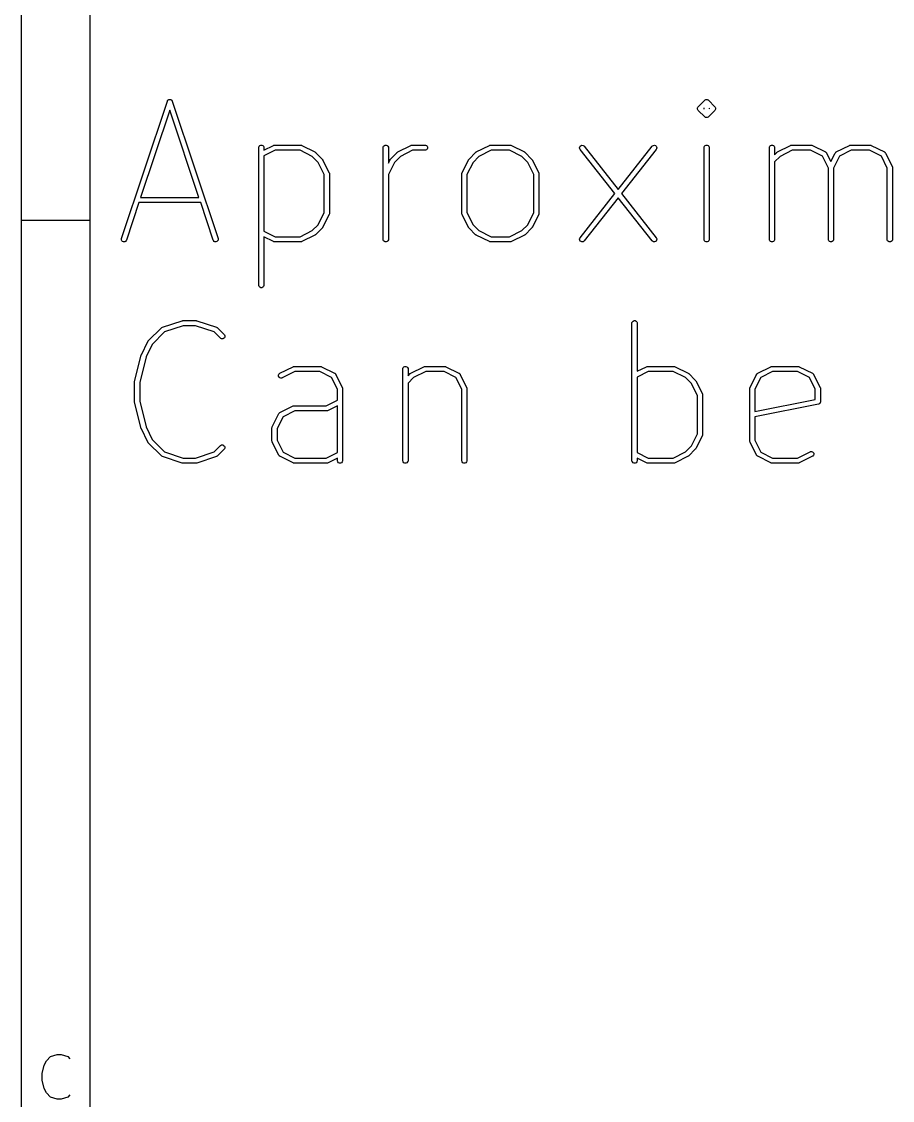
# Model space of a CAD drawing. Header units: inches. Extents: x 0.4 to 11.3, y -7.9 to -0.4.
# Drawn here: x 0.394 to 1.391, y -5.34 to -4.103 of the extents above; entities that cross this region are included whole.
import ezdxf

# ---------------------------------------------------------------- set-up
doc = ezdxf.new("R2010")
doc.units = ezdxf.units.IN
doc.header["$MEASUREMENT"] = 0
doc.layers.add('User.Drawings', color=9, linetype='CONTINUOUS', true_color=0xc2c2c2)

msp = doc.modelspace()

# ---------------------------------------------------------------- linework, layer by layer
at = {"layer": 'BLACK', "linetype": 'CONTINUOUS'}
for p, q in [((0.3937, -7.8743), (0.3937, -0.3937)), ((0.4724, -7.7956), (0.4724, -0.4724)), ((0.3937, -4.3307), (0.4724, -4.3307)), ((0.4221, -5.2945), (0.427, -5.2896)), ((0.427, -5.2896), (0.4343, -5.2871)), ((0.4343, -5.2871), (0.4392, -5.2871)), ((0.4392, -5.2871), (0.4465, -5.2896)), ((0.4465, -5.2896), (0.4489, -5.292)), ((0.4172, -5.3091), (0.4197, -5.2993)), ((0.4197, -5.2993), (0.4221, -5.2945)), ((0.4172, -5.3164), (0.4172, -5.3091)), ((0.4197, -5.3261), (0.4172, -5.3164)), ((0.4221, -5.331), (0.4197, -5.3261)), ((0.427, -5.3359), (0.4221, -5.331)), ((0.4343, -5.3383), (0.427, -5.3359)), ((0.4392, -5.3383), (0.4343, -5.3383)), ((0.4465, -5.3359), (0.4392, -5.3383)), ((0.4489, -5.3335), (0.4465, -5.3359))]:
    msp.add_line(p, q, dxfattribs=at)
at = {"layer": 'User.Drawings', "linetype": 'CONTINUOUS'}
for p, q in [((0.5082, -4.3519), (0.5607, -4.1945)), ((0.5607, -4.1945), (0.5609, -4.1939)), ((0.5609, -4.1939), (0.5611, -4.1938)), ((0.5611, -4.1938), (0.5612, -4.1936)), ((0.5612, -4.1936), (0.5614, -4.1933)), ((0.5614, -4.1933), (0.5617, -4.1931)), ((0.5617, -4.1931), (0.5619, -4.193)), ((0.5619, -4.193), (0.562, -4.1928)), ((0.562, -4.1928), (0.5624, -4.1927)), ((0.5624, -4.1927), (0.5627, -4.1925)), ((0.5627, -4.1925), (0.5629, -4.1925)), ((0.5629, -4.1925), (0.5631, -4.1925)), ((0.5631, -4.1925), (0.5635, -4.1925)), ((0.5635, -4.1925), (0.5639, -4.1925)), ((0.5639, -4.1925), (0.5641, -4.1925)), ((0.5641, -4.1925), (0.5643, -4.1925)), ((0.5643, -4.1925), (0.5646, -4.1927)), ((0.5646, -4.1927), (0.565, -4.1928)), ((0.565, -4.1928), (0.5651, -4.193)), ((0.5651, -4.193), (0.5653, -4.1931)), ((0.5653, -4.1931), (0.5656, -4.1933)), ((0.5656, -4.1933), (0.5658, -4.1936)), ((0.5658, -4.1936), (0.5659, -4.1938)), ((0.5659, -4.1938), (0.5661, -4.1939)), ((0.5661, -4.1939), (0.5663, -4.1945)), ((0.5663, -4.1945), (0.6188, -4.3519)), ((1.168, -4.2023), (1.1685, -4.2012)), ((1.168, -4.2035), (1.168, -4.2023)), ((1.1685, -4.2045), (1.168, -4.2035)), ((1.1685, -4.2012), (1.1688, -4.2008)), ((1.1688, -4.2008), (1.1763, -4.1933)), ((1.1755, -4.2025), (1.1751, -4.2029)), ((1.1751, -4.2029), (1.1755, -4.2033)), ((1.1755, -4.2033), (1.1755, -4.2025)), ((1.1763, -4.1933), (1.1768, -4.1929)), ((1.1768, -4.1929), (1.1777, -4.1925)), ((1.1777, -4.1925), (1.1778, -4.1925)), ((1.1778, -4.1925), (1.179, -4.1925)), ((1.179, -4.1925), (1.179, -4.1925)), ((1.179, -4.1925), (1.1798, -4.1928)), ((1.1798, -4.1928), (1.1801, -4.1929)), ((1.1801, -4.1929), (1.1805, -4.1933)), ((1.1805, -4.1933), (1.188, -4.2008)), ((1.1817, -4.2029), (1.1814, -4.2025)), ((1.1814, -4.2025), (1.1814, -4.2033)), ((1.1814, -4.2033), (1.1817, -4.2029)), ((1.188, -4.2008), (1.1884, -4.2012)), ((1.1884, -4.2012), (1.1884, -4.2012)), ((1.1884, -4.2012), (1.1888, -4.2023)), ((1.1888, -4.2035), (1.1884, -4.2045)), ((1.1888, -4.2023), (1.1888, -4.2035)), ((0.5635, -4.2047), (0.5301, -4.3049)), ((0.5969, -4.3049), (0.5635, -4.2047)), ((1.1688, -4.205), (1.1685, -4.2045)), ((1.1763, -4.2125), (1.1688, -4.205)), ((1.1768, -4.2128), (1.1763, -4.2125)), ((1.1774, -4.2131), (1.1768, -4.2128)), ((1.1778, -4.2133), (1.1774, -4.2131)), ((1.179, -4.2133), (1.1778, -4.2133)), ((1.1778, -4.2133), (1.1778, -4.2133)), ((1.1801, -4.2128), (1.179, -4.2133)), ((1.1805, -4.2125), (1.1801, -4.2128)), ((1.1801, -4.2128), (1.1801, -4.2128)), ((1.188, -4.205), (1.1805, -4.2125)), ((1.1884, -4.2045), (1.188, -4.205)), ((0.6655, -4.2479), (0.6656, -4.2473)), ((0.6655, -4.4054), (0.6655, -4.2479)), ((0.6656, -4.2473), (0.666, -4.2462)), ((0.666, -4.2462), (0.6668, -4.2454)), ((0.6668, -4.2454), (0.6679, -4.245)), ((0.6679, -4.245), (0.6691, -4.245)), ((0.6691, -4.245), (0.6701, -4.2454)), ((0.6701, -4.2454), (0.6709, -4.2462)), ((0.6709, -4.2462), (0.6714, -4.2473)), ((0.6714, -4.2506), (0.6822, -4.2452)), ((0.6714, -4.2473), (0.6714, -4.2479)), ((0.6714, -4.2479), (0.6714, -4.2506)), ((0.6842, -4.2508), (0.6714, -4.2572)), ((0.6822, -4.2452), (0.6827, -4.245)), ((0.6827, -4.245), (0.6828, -4.245)), ((0.6828, -4.245), (0.6829, -4.245)), ((0.6829, -4.245), (0.6835, -4.2449)), ((0.6835, -4.2449), (0.7135, -4.2449)), ((0.7128, -4.2508), (0.6842, -4.2508)), ((0.7267, -4.2578), (0.7128, -4.2508)), ((0.7135, -4.2449), (0.7141, -4.245)), ((0.7141, -4.245), (0.7142, -4.245)), ((0.7142, -4.245), (0.7143, -4.245)), ((0.7143, -4.245), (0.7148, -4.2452)), ((0.7148, -4.2452), (0.7298, -4.2527)), ((0.7298, -4.2527), (0.7301, -4.2529)), ((0.7301, -4.2529), (0.7301, -4.2529)), ((0.7301, -4.2529), (0.7302, -4.253)), ((0.7302, -4.253), (0.7303, -4.253)), ((0.7303, -4.253), (0.7303, -4.2531)), ((0.7303, -4.2531), (0.7306, -4.2533)), ((0.7306, -4.2533), (0.7381, -4.2608)), ((0.808, -4.2479), (0.8081, -4.2473)), ((0.808, -4.3529), (0.808, -4.2479)), ((0.8081, -4.2473), (0.8085, -4.2462)), ((0.8085, -4.2462), (0.8093, -4.2454)), ((0.8093, -4.2454), (0.8104, -4.245)), ((0.8104, -4.245), (0.8115, -4.245)), ((0.8115, -4.245), (0.8126, -4.2454)), ((0.8126, -4.2454), (0.8134, -4.2462)), ((0.8134, -4.2462), (0.8139, -4.2473)), ((0.8139, -4.2473), (0.8139, -4.2479)), ((0.8139, -4.2479), (0.8139, -4.2654)), ((0.8164, -4.2608), (0.8239, -4.2533)), ((0.8239, -4.2533), (0.8241, -4.2531)), ((0.8241, -4.2531), (0.8242, -4.253)), ((0.8242, -4.253), (0.8243, -4.2529)), ((0.8242, -4.253), (0.8242, -4.253)), ((0.8243, -4.2529), (0.8244, -4.2529)), ((0.8244, -4.2529), (0.8246, -4.2527)), ((0.8246, -4.2527), (0.8396, -4.2452)), ((0.8417, -4.2508), (0.8277, -4.2578)), ((0.8396, -4.2452), (0.8402, -4.245)), ((0.8402, -4.245), (0.8403, -4.245)), ((0.8403, -4.245), (0.8404, -4.245)), ((0.8404, -4.245), (0.841, -4.2449)), ((0.841, -4.2449), (0.856, -4.2449)), ((0.856, -4.2508), (0.8417, -4.2508)), ((0.856, -4.2449), (0.8565, -4.245)), ((0.8565, -4.2508), (0.856, -4.2508)), ((0.8565, -4.245), (0.8576, -4.2454)), ((0.8576, -4.2503), (0.8565, -4.2508)), ((0.8576, -4.2454), (0.8584, -4.2462)), ((0.8584, -4.2495), (0.8576, -4.2503)), ((0.8584, -4.2462), (0.8589, -4.2473)), ((0.8589, -4.2485), (0.8584, -4.2495)), ((0.8589, -4.2473), (0.8589, -4.2485)), ((0.9064, -4.2608), (0.9139, -4.2533)), ((0.9139, -4.2533), (0.9141, -4.2531)), ((0.9141, -4.2531), (0.9141, -4.253)), ((0.9141, -4.253), (0.9142, -4.253)), ((0.9142, -4.253), (0.9143, -4.2529)), ((0.9143, -4.2529), (0.9144, -4.2529)), ((0.9144, -4.2529), (0.9146, -4.2527)), ((0.9146, -4.2527), (0.9296, -4.2452)), ((0.9317, -4.2508), (0.9177, -4.2578)), ((0.9296, -4.2452), (0.9302, -4.245)), ((0.9302, -4.245), (0.9303, -4.245)), ((0.9303, -4.245), (0.9304, -4.245)), ((0.9304, -4.245), (0.931, -4.2449)), ((0.931, -4.2449), (0.9535, -4.2449)), ((0.9528, -4.2508), (0.9317, -4.2508)), ((0.9667, -4.2578), (0.9528, -4.2508)), ((0.9535, -4.2449), (0.954, -4.245)), ((0.954, -4.245), (0.9541, -4.245)), ((0.9541, -4.245), (0.9542, -4.245)), ((0.9542, -4.245), (0.9548, -4.2452)), ((0.9548, -4.2452), (0.9698, -4.2527)), ((0.9698, -4.2527), (0.97, -4.2529)), ((0.97, -4.2529), (0.9701, -4.2529)), ((0.9701, -4.2529), (0.9702, -4.253)), ((0.9702, -4.253), (0.9703, -4.253)), ((0.9703, -4.253), (0.9703, -4.2531)), ((0.9703, -4.2531), (0.9705, -4.2533)), ((0.9705, -4.2533), (0.978, -4.2608)), ((1.033, -4.2481), (1.0331, -4.247)), ((1.0333, -4.2492), (1.033, -4.2481)), ((1.0331, -4.247), (1.0337, -4.246)), ((1.0336, -4.2497), (1.0333, -4.2492)), ((1.0734, -4.3004), (1.0336, -4.2497)), ((1.0337, -4.246), (1.0346, -4.2453)), ((1.0346, -4.2453), (1.0357, -4.2449)), ((1.0357, -4.2449), (1.0369, -4.2451)), ((1.0369, -4.2451), (1.0379, -4.2456)), ((1.0379, -4.2456), (1.0383, -4.2461)), ((1.0383, -4.2461), (1.0772, -4.2956)), ((1.0772, -4.2956), (1.1161, -4.2461)), ((1.1208, -4.2497), (1.0809, -4.3004)), ((1.1161, -4.2461), (1.1165, -4.2456)), ((1.1165, -4.2456), (1.1175, -4.2451)), ((1.1175, -4.2451), (1.1187, -4.2449)), ((1.1187, -4.2449), (1.1198, -4.2453)), ((1.1198, -4.2453), (1.1207, -4.246)), ((1.1207, -4.246), (1.1212, -4.247)), ((1.1211, -4.2492), (1.1208, -4.2497)), ((1.1214, -4.2481), (1.1211, -4.2492)), ((1.1212, -4.247), (1.1214, -4.2481)), ((1.1755, -4.2473), (1.176, -4.2462)), ((1.1755, -4.2479), (1.1755, -4.2473)), ((1.1755, -4.3529), (1.1755, -4.2479)), ((1.176, -4.2462), (1.1768, -4.2454)), ((1.1768, -4.2454), (1.1778, -4.245)), ((1.1778, -4.245), (1.179, -4.245)), ((1.179, -4.245), (1.1801, -4.2454)), ((1.1801, -4.2454), (1.1809, -4.2462)), ((1.1809, -4.2462), (1.1813, -4.2473)), ((1.1813, -4.2473), (1.1814, -4.2479)), ((1.1814, -4.2479), (1.1814, -4.3529)), ((1.2505, -4.2473), (1.251, -4.2462)), ((1.2505, -4.2479), (1.2505, -4.2473)), ((1.2505, -4.3529), (1.2505, -4.2479)), ((1.251, -4.2462), (1.2518, -4.2454)), ((1.2518, -4.2454), (1.2528, -4.245)), ((1.2528, -4.245), (1.254, -4.245)), ((1.254, -4.245), (1.2551, -4.2454)), ((1.2551, -4.2454), (1.2559, -4.2462)), ((1.2559, -4.2462), (1.2563, -4.2473)), ((1.2563, -4.2473), (1.2564, -4.2479)), ((1.2564, -4.2479), (1.2564, -4.2558)), ((1.2564, -4.2558), (1.2588, -4.2533)), ((1.2588, -4.2533), (1.2591, -4.2531)), ((1.2591, -4.2531), (1.2591, -4.253)), ((1.2591, -4.253), (1.2592, -4.253)), ((1.2592, -4.253), (1.2593, -4.2529)), ((1.2593, -4.2529), (1.2596, -4.2527)), ((1.2593, -4.2529), (1.2593, -4.2529)), ((1.2596, -4.2527), (1.2746, -4.2452)), ((1.2766, -4.2508), (1.2627, -4.2578)), ((1.2746, -4.2452), (1.2751, -4.245)), ((1.2751, -4.245), (1.2752, -4.245)), ((1.2752, -4.245), (1.2753, -4.245)), ((1.2753, -4.245), (1.2759, -4.2449)), ((1.2759, -4.2449), (1.2984, -4.2449)), ((1.2977, -4.2508), (1.2766, -4.2508)), ((1.3112, -4.2576), (1.2977, -4.2508)), ((1.2984, -4.2449), (1.299, -4.245)), ((1.299, -4.245), (1.2991, -4.245)), ((1.2991, -4.245), (1.2992, -4.245)), ((1.2992, -4.245), (1.2997, -4.2452)), ((1.2997, -4.2452), (1.3147, -4.2527)), ((1.3147, -4.2527), (1.3148, -4.2528)), ((1.3148, -4.2528), (1.3149, -4.2528)), ((1.3149, -4.2528), (1.3149, -4.2529)), ((1.3149, -4.2529), (1.3152, -4.253)), ((1.3152, -4.253), (1.3155, -4.2533)), ((1.3155, -4.2533), (1.3157, -4.2536)), ((1.3157, -4.2536), (1.3159, -4.2539)), ((1.3259, -4.2539), (1.3261, -4.2536)), ((1.3261, -4.2536), (1.3264, -4.2533)), ((1.3264, -4.2533), (1.3266, -4.253)), ((1.3266, -4.253), (1.3269, -4.2529)), ((1.3269, -4.2529), (1.3269, -4.2528)), ((1.3269, -4.2528), (1.327, -4.2528)), ((1.327, -4.2528), (1.3271, -4.2527)), ((1.3271, -4.2527), (1.3421, -4.2452)), ((1.3441, -4.2508), (1.3306, -4.2576)), ((1.3421, -4.2452), (1.3426, -4.245)), ((1.3426, -4.245), (1.3427, -4.245)), ((1.3427, -4.245), (1.3428, -4.245)), ((1.3428, -4.245), (1.3434, -4.2449)), ((1.3434, -4.2449), (1.3659, -4.2449)), ((1.3652, -4.2508), (1.3441, -4.2508)), ((1.3787, -4.2576), (1.3652, -4.2508)), ((1.3659, -4.2449), (1.3665, -4.245)), ((1.3665, -4.245), (1.3666, -4.245)), ((1.3666, -4.245), (1.3667, -4.245)), ((1.3667, -4.245), (1.3672, -4.2452)), ((1.3672, -4.2452), (1.3822, -4.2527)), ((1.3822, -4.2527), (1.3823, -4.2528)), ((1.3823, -4.2528), (1.3824, -4.2528)), ((1.3824, -4.2528), (1.3824, -4.2529)), ((1.3824, -4.2529), (1.3827, -4.253)), ((1.3827, -4.253), (1.383, -4.2533)), ((1.383, -4.2533), (1.3832, -4.2536)), ((1.3832, -4.2536), (1.3834, -4.2539)), ((0.6714, -4.2572), (0.6714, -4.3435)), ((0.7336, -4.2646), (0.7267, -4.2578)), ((0.7405, -4.2786), (0.7336, -4.2646)), ((0.7381, -4.2608), (0.7383, -4.261)), ((0.7383, -4.261), (0.7383, -4.2611)), ((0.7383, -4.2611), (0.7384, -4.2612)), ((0.7384, -4.2612), (0.7384, -4.2612)), ((0.7384, -4.2612), (0.7385, -4.2613)), ((0.7385, -4.2613), (0.7386, -4.2616)), ((0.7386, -4.2616), (0.7461, -4.2766)), ((0.8139, -4.2654), (0.8158, -4.2616)), ((0.8209, -4.2646), (0.8139, -4.2786)), ((0.8158, -4.2616), (0.816, -4.2613)), ((0.816, -4.2613), (0.816, -4.2612)), ((0.816, -4.2612), (0.8161, -4.2612)), ((0.8161, -4.2611), (0.8162, -4.261)), ((0.8161, -4.2612), (0.8161, -4.2611)), ((0.8162, -4.261), (0.8164, -4.2608)), ((0.8277, -4.2578), (0.8209, -4.2646)), ((0.8983, -4.2766), (0.9058, -4.2616)), ((0.9109, -4.2646), (0.9039, -4.2786)), ((0.9058, -4.2616), (0.906, -4.2613)), ((0.906, -4.2613), (0.906, -4.2612)), ((0.906, -4.2612), (0.9061, -4.2612)), ((0.9061, -4.2611), (0.9062, -4.261)), ((0.9061, -4.2612), (0.9061, -4.2611)), ((0.9062, -4.261), (0.9064, -4.2608)), ((0.9177, -4.2578), (0.9109, -4.2646)), ((0.9735, -4.2646), (0.9667, -4.2578)), ((0.9805, -4.2786), (0.9735, -4.2646)), ((0.978, -4.2608), (0.9782, -4.261)), ((0.9782, -4.261), (0.9783, -4.2611)), ((0.9783, -4.2611), (0.9783, -4.2612)), ((0.9783, -4.2612), (0.9784, -4.2612)), ((0.9784, -4.2612), (0.9784, -4.2613)), ((0.9784, -4.2613), (0.9786, -4.2616)), ((0.9786, -4.2616), (0.9861, -4.2766)), ((1.2627, -4.2578), (1.2564, -4.2641)), ((1.2564, -4.2641), (1.2564, -4.3529)), ((1.318, -4.2711), (1.3112, -4.2576)), ((1.3159, -4.2539), (1.316, -4.2539)), ((1.316, -4.2539), (1.316, -4.254)), ((1.316, -4.254), (1.316, -4.2541)), ((1.316, -4.2541), (1.3209, -4.2638)), ((1.3209, -4.2638), (1.3258, -4.2541)), ((1.3306, -4.2576), (1.3239, -4.2711)), ((1.3258, -4.254), (1.3258, -4.2539)), ((1.3258, -4.2539), (1.3259, -4.2539)), ((1.3258, -4.2541), (1.3258, -4.254)), ((1.3854, -4.2711), (1.3787, -4.2576)), ((1.3834, -4.2539), (1.3835, -4.2539)), ((1.3835, -4.2539), (1.3835, -4.254)), ((1.3835, -4.254), (1.3835, -4.2541)), ((1.3835, -4.2541), (1.391, -4.2691)), ((0.7461, -4.2766), (0.7463, -4.2771)), ((0.7463, -4.2771), (0.7463, -4.2772)), ((0.7463, -4.2772), (0.7464, -4.2773)), ((0.7464, -4.2773), (0.7464, -4.2779)), ((0.7464, -4.2779), (0.7464, -4.3229)), ((0.898, -4.2779), (0.8981, -4.2773)), ((0.898, -4.3229), (0.898, -4.2779)), ((0.8981, -4.2771), (0.8983, -4.2766)), ((0.8981, -4.2772), (0.8981, -4.2771)), ((0.8981, -4.2773), (0.8981, -4.2772)), ((0.9861, -4.2766), (0.9863, -4.2771)), ((0.9863, -4.2771), (0.9863, -4.2772)), ((0.9863, -4.2772), (0.9863, -4.2773)), ((0.9863, -4.2773), (0.9864, -4.2779)), ((0.9864, -4.2779), (0.9864, -4.3229)), ((1.318, -4.3529), (1.318, -4.2711)), ((1.3239, -4.2711), (1.3239, -4.3529)), ((1.3854, -4.3529), (1.3854, -4.2711)), ((1.391, -4.2691), (1.3912, -4.2696)), ((1.3912, -4.2696), (1.3913, -4.2697)), ((1.3913, -4.2697), (1.3913, -4.2698)), ((1.3913, -4.2698), (1.3914, -4.2704)), ((1.3914, -4.2704), (1.3914, -4.3529)), ((0.7405, -4.3222), (0.7405, -4.2786)), ((0.8139, -4.2786), (0.8139, -4.3529)), ((0.9039, -4.2786), (0.9039, -4.3222)), ((0.9805, -4.3222), (0.9805, -4.2786)), ((1.0336, -4.351), (1.0734, -4.3004)), ((1.0809, -4.3004), (1.1208, -4.351)), ((0.5281, -4.3108), (0.5138, -4.3538)), ((0.5989, -4.3108), (0.5281, -4.3108)), ((0.5301, -4.3049), (0.5969, -4.3049)), ((0.6132, -4.3538), (0.5989, -4.3108)), ((1.0772, -4.3052), (1.0383, -4.3547)), ((1.1161, -4.3547), (1.0772, -4.3052)), ((0.7336, -4.3361), (0.7405, -4.3222)), ((0.7461, -4.3242), (0.7386, -4.3392)), ((0.7463, -4.3237), (0.7461, -4.3242)), ((0.7464, -4.3234), (0.7463, -4.3235)), ((0.7463, -4.3235), (0.7463, -4.3237)), ((0.7464, -4.3229), (0.7464, -4.3234)), ((0.8981, -4.3234), (0.898, -4.3229)), ((0.8981, -4.3235), (0.8981, -4.3234)), ((0.8981, -4.3237), (0.8981, -4.3235)), ((0.8983, -4.3242), (0.8981, -4.3237)), ((0.9058, -4.3392), (0.8983, -4.3242)), ((0.9039, -4.3222), (0.9109, -4.3361)), ((0.9735, -4.3361), (0.9805, -4.3222)), ((0.9861, -4.3242), (0.9786, -4.3392)), ((0.9863, -4.3237), (0.9861, -4.3242)), ((0.9864, -4.3229), (0.9863, -4.3234)), ((0.9863, -4.3234), (0.9863, -4.3235)), ((0.9863, -4.3235), (0.9863, -4.3237)), ((0.7267, -4.3429), (0.7336, -4.3361)), ((0.7381, -4.34), (0.7306, -4.3475)), ((0.7383, -4.3397), (0.7381, -4.34)), ((0.7384, -4.3396), (0.7383, -4.3397)), ((0.7383, -4.3397), (0.7383, -4.3397)), ((0.7385, -4.3394), (0.7384, -4.3395)), ((0.7384, -4.3395), (0.7384, -4.3396)), ((0.7386, -4.3392), (0.7385, -4.3394)), ((0.906, -4.3394), (0.9058, -4.3392)), ((0.906, -4.3395), (0.906, -4.3394)), ((0.9061, -4.3396), (0.906, -4.3395)), ((0.9061, -4.3397), (0.9061, -4.3396)), ((0.9062, -4.3397), (0.9061, -4.3397)), ((0.9064, -4.34), (0.9062, -4.3397)), ((0.9139, -4.3475), (0.9064, -4.34)), ((0.9109, -4.3361), (0.9177, -4.3429)), ((0.9667, -4.3429), (0.9735, -4.3361)), ((0.978, -4.34), (0.9705, -4.3475)), ((0.9782, -4.3397), (0.978, -4.34)), ((0.9783, -4.3397), (0.9782, -4.3397)), ((0.9784, -4.3395), (0.9783, -4.3396)), ((0.9783, -4.3396), (0.9783, -4.3397)), ((0.9786, -4.3392), (0.9784, -4.3394)), ((0.9784, -4.3394), (0.9784, -4.3395)), ((0.5081, -4.3525), (0.5082, -4.3519)), ((0.5082, -4.3537), (0.5081, -4.3525)), ((0.6188, -4.3519), (0.6189, -4.3525)), ((0.6189, -4.3525), (0.6188, -4.3537)), ((0.6714, -4.3435), (0.6842, -4.3499)), ((0.6822, -4.3555), (0.6714, -4.3501)), ((0.6714, -4.3501), (0.6714, -4.4054)), ((0.6842, -4.3499), (0.7128, -4.3499)), ((0.7128, -4.3499), (0.7267, -4.3429)), ((0.7298, -4.348), (0.7148, -4.3555)), ((0.7301, -4.3479), (0.7298, -4.348)), ((0.7302, -4.3478), (0.7301, -4.3478)), ((0.7301, -4.3478), (0.7301, -4.3479)), ((0.7303, -4.3477), (0.7302, -4.3478)), ((0.7306, -4.3475), (0.7303, -4.3476)), ((0.7303, -4.3476), (0.7303, -4.3477)), ((0.9141, -4.3476), (0.9139, -4.3475)), ((0.9141, -4.3477), (0.9141, -4.3476)), ((0.9142, -4.3478), (0.9141, -4.3477)), ((0.9143, -4.3478), (0.9142, -4.3478)), ((0.9144, -4.3479), (0.9143, -4.3478)), ((0.9146, -4.348), (0.9144, -4.3479)), ((0.9296, -4.3555), (0.9146, -4.348)), ((0.9177, -4.3429), (0.9317, -4.3499)), ((0.9317, -4.3499), (0.9528, -4.3499)), ((0.9528, -4.3499), (0.9667, -4.3429)), ((0.9698, -4.348), (0.9548, -4.3555)), ((0.97, -4.3479), (0.9698, -4.348)), ((0.9701, -4.3478), (0.97, -4.3479)), ((0.9702, -4.3478), (0.9701, -4.3478)), ((0.9703, -4.3477), (0.9702, -4.3478)), ((0.9705, -4.3475), (0.9703, -4.3476)), ((0.9703, -4.3476), (0.9703, -4.3477)), ((1.033, -4.3526), (1.0333, -4.3515)), ((1.0333, -4.3515), (1.0336, -4.351)), ((1.1208, -4.351), (1.1211, -4.3515)), ((1.1211, -4.3515), (1.1214, -4.3526)), ((0.5087, -4.3547), (0.5082, -4.3537)), ((0.5095, -4.3554), (0.5087, -4.3547)), ((0.5106, -4.3558), (0.5095, -4.3554)), ((0.5118, -4.3557), (0.5106, -4.3558)), ((0.5128, -4.3552), (0.5118, -4.3557)), ((0.5136, -4.3543), (0.5128, -4.3552)), ((0.5138, -4.3538), (0.5136, -4.3543)), ((0.6134, -4.3543), (0.6132, -4.3538)), ((0.6142, -4.3552), (0.6134, -4.3543)), ((0.6152, -4.3557), (0.6142, -4.3552)), ((0.6164, -4.3558), (0.6152, -4.3557)), ((0.6175, -4.3554), (0.6164, -4.3558)), ((0.6183, -4.3547), (0.6175, -4.3554)), ((0.6188, -4.3537), (0.6183, -4.3547)), ((0.6827, -4.3557), (0.6822, -4.3555)), ((0.6828, -4.3557), (0.6827, -4.3557)), ((0.6829, -4.3558), (0.6828, -4.3557)), ((0.6835, -4.3558), (0.6829, -4.3558)), ((0.7135, -4.3558), (0.6835, -4.3558)), ((0.7141, -4.3558), (0.7135, -4.3558)), ((0.7142, -4.3557), (0.7141, -4.3558)), ((0.7143, -4.3557), (0.7142, -4.3557)), ((0.7148, -4.3555), (0.7143, -4.3557)), ((0.8081, -4.3534), (0.808, -4.3529)), ((0.8085, -4.3545), (0.8081, -4.3534)), ((0.8093, -4.3553), (0.8085, -4.3545)), ((0.8104, -4.3558), (0.8093, -4.3553)), ((0.8115, -4.3558), (0.8104, -4.3558)), ((0.8126, -4.3553), (0.8115, -4.3558)), ((0.8134, -4.3545), (0.8126, -4.3553)), ((0.8139, -4.3534), (0.8134, -4.3545)), ((0.8139, -4.3529), (0.8139, -4.3534)), ((0.9302, -4.3557), (0.9296, -4.3555)), ((0.9303, -4.3557), (0.9302, -4.3557)), ((0.9304, -4.3558), (0.9303, -4.3557)), ((0.931, -4.3558), (0.9304, -4.3558)), ((0.9535, -4.3558), (0.931, -4.3558)), ((0.954, -4.3558), (0.9535, -4.3558)), ((0.9541, -4.3557), (0.954, -4.3558)), ((0.9542, -4.3557), (0.9541, -4.3557)), ((0.9548, -4.3555), (0.9542, -4.3557)), ((1.0331, -4.3538), (1.033, -4.3526)), ((1.0337, -4.3548), (1.0331, -4.3538)), ((1.0346, -4.3555), (1.0337, -4.3548)), ((1.0357, -4.3558), (1.0346, -4.3555)), ((1.0369, -4.3557), (1.0357, -4.3558)), ((1.0379, -4.3551), (1.0369, -4.3557)), ((1.0383, -4.3547), (1.0379, -4.3551)), ((1.1165, -4.3551), (1.1161, -4.3547)), ((1.1175, -4.3557), (1.1165, -4.3551)), ((1.1187, -4.3558), (1.1175, -4.3557)), ((1.1198, -4.3555), (1.1187, -4.3558)), ((1.1207, -4.3548), (1.1198, -4.3555)), ((1.1212, -4.3538), (1.1207, -4.3548)), ((1.1214, -4.3526), (1.1212, -4.3538)), ((1.1755, -4.3534), (1.1755, -4.3529)), ((1.176, -4.3545), (1.1755, -4.3534)), ((1.1768, -4.3553), (1.176, -4.3545)), ((1.1778, -4.3558), (1.1768, -4.3553)), ((1.179, -4.3558), (1.1778, -4.3558)), ((1.1801, -4.3553), (1.179, -4.3558)), ((1.1809, -4.3545), (1.1801, -4.3553)), ((1.1813, -4.3534), (1.1809, -4.3545)), ((1.1814, -4.3529), (1.1813, -4.3534)), ((1.2505, -4.3534), (1.2505, -4.3529)), ((1.251, -4.3545), (1.2505, -4.3534)), ((1.2518, -4.3553), (1.251, -4.3545)), ((1.2528, -4.3558), (1.2518, -4.3553)), ((1.254, -4.3558), (1.2528, -4.3558)), ((1.2551, -4.3553), (1.254, -4.3558)), ((1.2559, -4.3545), (1.2551, -4.3553)), ((1.2563, -4.3534), (1.2559, -4.3545)), ((1.2564, -4.3529), (1.2563, -4.3534)), ((1.318, -4.3534), (1.318, -4.3529)), ((1.3185, -4.3545), (1.318, -4.3534)), ((1.3193, -4.3553), (1.3185, -4.3545)), ((1.3203, -4.3558), (1.3193, -4.3553)), ((1.3215, -4.3558), (1.3203, -4.3558)), ((1.3225, -4.3553), (1.3215, -4.3558)), ((1.3234, -4.3545), (1.3225, -4.3553)), ((1.3238, -4.3534), (1.3234, -4.3545)), ((1.3239, -4.3529), (1.3238, -4.3534)), ((1.3855, -4.3534), (1.3854, -4.3529)), ((1.3859, -4.3545), (1.3855, -4.3534)), ((1.3868, -4.3553), (1.3859, -4.3545)), ((1.3878, -4.3558), (1.3868, -4.3553)), ((1.389, -4.3558), (1.3878, -4.3558)), ((1.39, -4.3553), (1.389, -4.3558)), ((1.3909, -4.3545), (1.39, -4.3553)), ((1.3913, -4.3534), (1.3909, -4.3545)), ((1.3914, -4.3529), (1.3913, -4.3534)), ((0.6656, -4.4059), (0.6655, -4.4054)), ((0.666, -4.407), (0.6656, -4.4059)), ((0.6668, -4.4078), (0.666, -4.407)), ((0.6679, -4.4083), (0.6668, -4.4078)), ((0.6691, -4.4083), (0.6679, -4.4083)), ((0.6701, -4.4078), (0.6691, -4.4083)), ((0.6709, -4.407), (0.6701, -4.4078)), ((0.6714, -4.4059), (0.6709, -4.407)), ((0.6714, -4.4054), (0.6714, -4.4059)), ((0.5551, -4.4536), (0.5776, -4.4461)), ((0.5776, -4.4461), (0.5779, -4.4461)), ((0.5779, -4.4461), (0.5779, -4.446)), ((0.5779, -4.446), (0.578, -4.446)), ((0.578, -4.446), (0.5781, -4.446)), ((0.5781, -4.446), (0.5782, -4.446)), ((0.5782, -4.446), (0.5785, -4.446)), ((0.5785, -4.446), (0.5935, -4.446)), ((0.5935, -4.446), (0.5938, -4.446)), ((0.5938, -4.446), (0.5939, -4.446)), ((0.5939, -4.446), (0.594, -4.446)), ((0.594, -4.446), (0.5941, -4.446)), ((0.5941, -4.446), (0.5941, -4.4461)), ((0.5941, -4.4461), (0.5944, -4.4461)), ((0.5944, -4.4461), (0.6169, -4.4536)), ((1.093, -4.4483), (1.0935, -4.4473)), ((1.093, -4.4489), (1.093, -4.4483)), ((1.093, -4.6064), (1.093, -4.4489)), ((1.0935, -4.4473), (1.0943, -4.4465)), ((1.0943, -4.4465), (1.0954, -4.446)), ((1.0954, -4.446), (1.0965, -4.446)), ((1.0965, -4.446), (1.0976, -4.4465)), ((1.0976, -4.4465), (1.0984, -4.4473)), ((1.0984, -4.4473), (1.0988, -4.4483)), ((1.0988, -4.4483), (1.0989, -4.4489)), ((1.0989, -4.4489), (1.0989, -4.5041)), ((0.5389, -4.4693), (0.5539, -4.4543)), ((0.5576, -4.459), (0.5434, -4.4732)), ((0.5539, -4.4543), (0.5544, -4.454)), ((0.5544, -4.454), (0.5545, -4.4539)), ((0.5545, -4.4539), (0.5551, -4.4536)), ((0.5545, -4.4539), (0.5545, -4.4539)), ((0.579, -4.4519), (0.5576, -4.459)), ((0.593, -4.4519), (0.579, -4.4519)), ((0.6144, -4.459), (0.593, -4.4519)), ((0.6214, -4.466), (0.6144, -4.459)), ((0.6169, -4.4536), (0.6175, -4.4539)), ((0.6175, -4.4539), (0.6175, -4.4539)), ((0.6175, -4.4539), (0.6176, -4.454)), ((0.6176, -4.454), (0.6181, -4.4543)), ((0.6181, -4.4543), (0.6256, -4.4618)), ((0.6256, -4.4618), (0.626, -4.4623)), ((0.626, -4.4623), (0.6264, -4.4633)), ((0.6264, -4.4633), (0.6264, -4.4645)), ((0.5309, -4.4851), (0.5384, -4.4701)), ((0.5434, -4.4732), (0.5363, -4.4875)), ((0.5384, -4.4701), (0.5385, -4.4699)), ((0.5385, -4.4699), (0.5386, -4.4698)), ((0.5386, -4.4697), (0.5387, -4.4696)), ((0.5386, -4.4698), (0.5386, -4.4697)), ((0.5387, -4.4696), (0.5389, -4.4693)), ((0.5387, -4.4696), (0.5387, -4.4696)), ((0.6219, -4.4664), (0.6214, -4.466)), ((0.6229, -4.4668), (0.6219, -4.4664)), ((0.6241, -4.4668), (0.6229, -4.4668)), ((0.6251, -4.4664), (0.6241, -4.4668)), ((0.626, -4.4656), (0.6251, -4.4664)), ((0.6264, -4.4645), (0.626, -4.4656)), ((0.5231, -4.5157), (0.5306, -4.4857)), ((0.5363, -4.4875), (0.529, -4.5168)), ((0.5306, -4.4857), (0.5307, -4.4857)), ((0.5307, -4.4856), (0.5308, -4.4854)), ((0.5307, -4.4857), (0.5307, -4.4856)), ((0.5308, -4.4852), (0.5308, -4.4851)), ((0.5308, -4.4851), (0.5309, -4.4851)), ((0.5308, -4.4854), (0.5308, -4.4852)), ((0.6897, -4.5063), (0.7047, -4.4988)), ((0.7047, -4.4988), (0.7052, -4.4986)), ((0.7052, -4.4986), (0.7053, -4.4986)), ((0.7053, -4.4986), (0.7054, -4.4985)), ((0.7054, -4.4985), (0.706, -4.4985)), ((0.706, -4.4985), (0.736, -4.4985)), ((0.736, -4.4985), (0.7366, -4.4985)), ((0.7366, -4.4985), (0.7367, -4.4986)), ((0.7367, -4.4986), (0.7368, -4.4986)), ((0.7368, -4.4986), (0.7373, -4.4988)), ((0.7373, -4.4988), (0.7523, -4.5063)), ((0.8305, -4.5014), (0.8306, -4.5008)), ((0.8306, -4.5008), (0.831, -4.4998)), ((0.831, -4.4998), (0.8318, -4.499)), ((0.8318, -4.499), (0.8329, -4.4985)), ((0.8329, -4.4985), (0.834, -4.4985)), ((0.834, -4.4985), (0.8351, -4.499)), ((0.8351, -4.499), (0.8359, -4.4998)), ((0.8359, -4.4998), (0.8364, -4.5008)), ((0.8364, -4.5008), (0.8364, -4.5014)), ((0.8396, -4.5063), (0.8546, -4.4988)), ((0.8546, -4.4988), (0.8552, -4.4986)), ((0.8552, -4.4986), (0.8553, -4.4986)), ((0.8553, -4.4986), (0.8554, -4.4985)), ((0.8554, -4.4985), (0.856, -4.4985)), ((0.856, -4.4985), (0.8785, -4.4985)), ((0.8785, -4.4985), (0.879, -4.4985)), ((0.879, -4.4985), (0.8791, -4.4986)), ((0.8791, -4.4986), (0.8792, -4.4986)), ((0.8792, -4.4986), (0.8798, -4.4988)), ((0.8798, -4.4988), (0.8948, -4.5063)), ((1.0989, -4.5041), (1.1096, -4.4988)), ((1.1096, -4.4988), (1.1102, -4.4986)), ((1.1102, -4.4986), (1.1103, -4.4986)), ((1.1103, -4.4986), (1.1104, -4.4985)), ((1.1104, -4.4985), (1.1109, -4.4985)), ((1.1109, -4.4985), (1.1409, -4.4985)), ((1.1409, -4.4985), (1.1415, -4.4985)), ((1.1415, -4.4985), (1.1416, -4.4986)), ((1.1416, -4.4986), (1.1417, -4.4986)), ((1.1417, -4.4986), (1.1423, -4.4988)), ((1.1423, -4.4988), (1.1572, -4.5063)), ((1.2371, -4.5063), (1.2521, -4.4988)), ((1.2521, -4.4988), (1.2526, -4.4986)), ((1.2526, -4.4986), (1.2527, -4.4986)), ((1.2527, -4.4986), (1.2528, -4.4985)), ((1.2528, -4.4985), (1.2534, -4.4985)), ((1.2534, -4.4985), (1.2834, -4.4985)), ((1.2834, -4.4985), (1.284, -4.4985)), ((1.284, -4.4985), (1.2841, -4.4986)), ((1.2841, -4.4986), (1.2842, -4.4986)), ((1.2842, -4.4986), (1.2847, -4.4988)), ((1.2847, -4.4988), (1.2997, -4.5063)), ((0.6881, -4.5085), (0.6884, -4.5075)), ((0.6881, -4.5097), (0.6881, -4.5085)), ((0.6887, -4.5107), (0.6881, -4.5097)), ((0.6884, -4.5075), (0.6892, -4.5066)), ((0.6895, -4.5115), (0.6887, -4.5107)), ((0.6892, -4.5066), (0.6897, -4.5063)), ((0.6906, -4.5118), (0.6895, -4.5115)), ((0.6918, -4.5118), (0.6906, -4.5118)), ((0.6923, -4.5116), (0.6918, -4.5118)), ((0.7067, -4.5044), (0.6923, -4.5116)), ((0.7353, -4.5044), (0.7067, -4.5044)), ((0.7488, -4.5111), (0.7353, -4.5044)), ((0.7555, -4.5246), (0.7488, -4.5111)), ((0.7523, -4.5063), (0.7524, -4.5063)), ((0.7524, -4.5063), (0.7524, -4.5064)), ((0.7524, -4.5064), (0.7525, -4.5064)), ((0.7525, -4.5064), (0.7528, -4.5066)), ((0.7528, -4.5066), (0.753, -4.5069)), ((0.753, -4.5069), (0.7533, -4.5071)), ((0.7533, -4.5071), (0.7535, -4.5074)), ((0.7535, -4.5074), (0.7535, -4.5075)), ((0.7535, -4.5075), (0.7536, -4.5075)), ((0.7536, -4.5075), (0.7536, -4.5076)), ((0.7536, -4.5076), (0.7611, -4.5226)), ((0.8305, -4.6064), (0.8305, -4.5014)), ((0.8364, -4.5014), (0.8364, -4.5093)), ((0.8364, -4.5093), (0.8389, -4.5068)), ((0.8427, -4.5113), (0.8364, -4.5176)), ((0.8389, -4.5068), (0.8391, -4.5066)), ((0.8391, -4.5066), (0.8392, -4.5066)), ((0.8392, -4.5066), (0.8392, -4.5065)), ((0.8392, -4.5065), (0.8393, -4.5065)), ((0.8393, -4.5065), (0.8394, -4.5064)), ((0.8394, -4.5064), (0.8396, -4.5063)), ((0.8567, -4.5044), (0.8427, -4.5113)), ((0.8778, -4.5044), (0.8567, -4.5044)), ((0.8913, -4.5111), (0.8778, -4.5044)), ((0.898, -4.5246), (0.8913, -4.5111)), ((0.8948, -4.5063), (0.8949, -4.5063)), ((0.8949, -4.5063), (0.8949, -4.5064)), ((0.8949, -4.5064), (0.895, -4.5064)), ((0.895, -4.5064), (0.8953, -4.5066)), ((0.8953, -4.5066), (0.8955, -4.5069)), ((0.8955, -4.5069), (0.8958, -4.5071)), ((0.8958, -4.5071), (0.896, -4.5074)), ((0.896, -4.5074), (0.896, -4.5075)), ((0.896, -4.5075), (0.896, -4.5075)), ((0.896, -4.5075), (0.8961, -4.5076)), ((0.8961, -4.5076), (0.9036, -4.5226)), ((1.1116, -4.5044), (1.0989, -4.5107)), ((1.0989, -4.5107), (1.0989, -4.5971)), ((1.1402, -4.5044), (1.1116, -4.5044)), ((1.1542, -4.5113), (1.1402, -4.5044)), ((1.161, -4.5182), (1.1542, -4.5113)), ((1.1572, -4.5063), (1.1575, -4.5064)), ((1.1575, -4.5064), (1.1576, -4.5065)), ((1.1576, -4.5065), (1.1577, -4.5065)), ((1.1577, -4.5065), (1.1577, -4.5066)), ((1.1577, -4.5066), (1.1578, -4.5066)), ((1.1578, -4.5066), (1.158, -4.5068)), ((1.158, -4.5068), (1.1655, -4.5143)), ((1.2283, -4.5226), (1.2358, -4.5076)), ((1.2406, -4.5111), (1.2339, -4.5246)), ((1.2358, -4.5076), (1.2358, -4.5075)), ((1.2358, -4.5075), (1.2359, -4.5075)), ((1.2359, -4.5074), (1.2361, -4.5071)), ((1.2359, -4.5075), (1.2359, -4.5074)), ((1.2361, -4.5071), (1.2364, -4.5069)), ((1.2364, -4.5069), (1.2366, -4.5066)), ((1.2366, -4.5066), (1.2369, -4.5064)), ((1.2369, -4.5064), (1.237, -4.5064)), ((1.237, -4.5064), (1.237, -4.5063)), ((1.237, -4.5063), (1.2371, -4.5063)), ((1.2541, -4.5044), (1.2406, -4.5111)), ((1.2827, -4.5044), (1.2541, -4.5044)), ((1.2962, -4.5111), (1.2827, -4.5044)), ((1.303, -4.5246), (1.2962, -4.5111)), ((1.2997, -4.5063), (1.2998, -4.5063)), ((1.2998, -4.5063), (1.2999, -4.5064)), ((1.2999, -4.5064), (1.2999, -4.5064)), ((1.2999, -4.5064), (1.3002, -4.5066)), ((1.3002, -4.5066), (1.3005, -4.5069)), ((1.3005, -4.5069), (1.3007, -4.5071)), ((1.3007, -4.5071), (1.3009, -4.5074)), ((1.3009, -4.5074), (1.301, -4.5075)), ((1.301, -4.5075), (1.301, -4.5075)), ((1.301, -4.5075), (1.3011, -4.5076)), ((1.3011, -4.5076), (1.3086, -4.5226)), ((0.5231, -4.5158), (0.5231, -4.5157)), ((0.5231, -4.5161), (0.5231, -4.5158)), ((0.5231, -4.5158), (0.5231, -4.5158)), ((0.5231, -4.5163), (0.5231, -4.5161)), ((0.5231, -4.5164), (0.5231, -4.5163)), ((0.5231, -4.5163), (0.5231, -4.5163)), ((0.5231, -4.5389), (0.5231, -4.5164)), ((0.529, -4.5168), (0.529, -4.5385)), ((0.7555, -4.5371), (0.7555, -4.5246)), ((0.7611, -4.5226), (0.7613, -4.5231)), ((0.7613, -4.5231), (0.7613, -4.5232)), ((0.7613, -4.5232), (0.7614, -4.5233)), ((0.7614, -4.5233), (0.7614, -4.5239)), ((0.7614, -4.5239), (0.7614, -4.6064)), ((0.8364, -4.5176), (0.8364, -4.6064)), ((0.898, -4.6064), (0.898, -4.5246)), ((0.9036, -4.5226), (0.9038, -4.5231)), ((0.9038, -4.5231), (0.9038, -4.5232)), ((0.9038, -4.5232), (0.9039, -4.5233)), ((0.9039, -4.5233), (0.9039, -4.5239)), ((0.9039, -4.5239), (0.9039, -4.6064)), ((1.168, -4.5321), (1.161, -4.5182)), ((1.1655, -4.5143), (1.1657, -4.5146)), ((1.1657, -4.5146), (1.1658, -4.5146)), ((1.1658, -4.5146), (1.1658, -4.5147)), ((1.1658, -4.5147), (1.1659, -4.5148)), ((1.1659, -4.5148), (1.1659, -4.5148)), ((1.1659, -4.5148), (1.1661, -4.5151)), ((1.1661, -4.5151), (1.1736, -4.5301)), ((1.228, -4.5233), (1.2281, -4.5232)), ((1.228, -4.5239), (1.228, -4.5233)), ((1.228, -4.5839), (1.228, -4.5239)), ((1.2281, -4.5231), (1.2283, -4.5226)), ((1.2281, -4.5232), (1.2281, -4.5231)), ((1.2339, -4.5246), (1.2339, -4.5503)), ((1.303, -4.5365), (1.303, -4.5246)), ((1.3086, -4.5226), (1.3088, -4.5231)), ((1.3088, -4.5231), (1.3088, -4.5232)), ((1.3088, -4.5232), (1.3088, -4.5233)), ((1.3088, -4.5233), (1.3089, -4.5239)), ((1.3089, -4.5239), (1.3089, -4.5389)), ((0.7428, -4.5435), (0.7555, -4.5371)), ((1.168, -4.5757), (1.168, -4.5321)), ((1.1736, -4.5301), (1.1738, -4.5306)), ((1.1738, -4.5306), (1.1738, -4.5307)), ((1.1738, -4.5307), (1.1738, -4.5308)), ((1.1738, -4.5308), (1.1739, -4.5314)), ((1.1739, -4.5314), (1.1739, -4.5764)), ((1.2339, -4.5503), (1.303, -4.5365)), ((0.5231, -4.539), (0.5231, -4.5389)), ((0.5231, -4.5391), (0.5231, -4.539)), ((0.5231, -4.5393), (0.5231, -4.5391)), ((0.5231, -4.5395), (0.5231, -4.5393)), ((0.5231, -4.5396), (0.5231, -4.5395)), ((0.5231, -4.5395), (0.5231, -4.5395)), ((0.5306, -4.5696), (0.5231, -4.5396)), ((0.529, -4.5385), (0.5363, -4.5679)), ((0.6897, -4.5513), (0.7047, -4.5438)), ((0.7067, -4.5494), (0.6932, -4.5561)), ((0.7047, -4.5438), (0.7052, -4.5436)), ((0.7052, -4.5436), (0.7053, -4.5436)), ((0.7053, -4.5436), (0.7054, -4.5435)), ((0.7054, -4.5435), (0.706, -4.5435)), ((0.706, -4.5435), (0.7428, -4.5435)), ((0.7435, -4.5494), (0.7067, -4.5494)), ((0.7441, -4.5493), (0.7435, -4.5494)), ((0.7442, -4.5493), (0.7441, -4.5493)), ((0.7443, -4.5493), (0.7442, -4.5493)), ((0.7448, -4.5491), (0.7443, -4.5493)), ((0.7555, -4.5437), (0.7448, -4.5491)), ((0.7555, -4.5971), (0.7555, -4.5437)), ((1.3065, -4.5418), (1.2339, -4.5563)), ((1.307, -4.5416), (1.3065, -4.5418)), ((1.3065, -4.5418), (1.3065, -4.5418)), ((1.3065, -4.5418), (1.3065, -4.5418)), ((1.3065, -4.5418), (1.3065, -4.5418)), ((1.3073, -4.5415), (1.307, -4.5416)), ((1.3076, -4.5414), (1.3073, -4.5415)), ((1.3078, -4.5412), (1.3076, -4.5414)), ((1.308, -4.541), (1.3078, -4.5412)), ((1.3082, -4.5408), (1.308, -4.541)), ((1.3084, -4.5406), (1.3082, -4.5408)), ((1.3085, -4.5403), (1.3084, -4.5406)), ((1.3086, -4.54), (1.3085, -4.5403)), ((1.3087, -4.5398), (1.3086, -4.54)), ((1.3088, -4.5395), (1.3087, -4.5398)), ((1.3089, -4.5389), (1.3088, -4.5395)), ((0.6808, -4.5676), (0.6883, -4.5526)), ((0.6932, -4.5561), (0.6864, -4.5696)), ((0.6883, -4.5526), (0.6884, -4.5525)), ((0.6884, -4.5525), (0.6884, -4.5524)), ((0.6884, -4.5524), (0.6885, -4.5524)), ((0.6885, -4.5524), (0.6887, -4.5521)), ((0.6887, -4.5521), (0.6889, -4.5519)), ((0.6889, -4.5519), (0.6892, -4.5516)), ((0.6892, -4.5516), (0.6895, -4.5514)), ((0.6895, -4.5514), (0.6895, -4.5513)), ((0.6895, -4.5513), (0.6896, -4.5513)), ((0.6896, -4.5513), (0.6897, -4.5513)), ((1.2339, -4.5563), (1.2339, -4.5832)), ((0.5307, -4.5697), (0.5306, -4.5696)), ((0.5308, -4.5699), (0.5307, -4.5697)), ((0.5307, -4.5697), (0.5307, -4.5697)), ((0.5308, -4.5702), (0.5308, -4.5699)), ((0.5309, -4.5702), (0.5308, -4.5702)), ((0.5308, -4.5702), (0.5308, -4.5702)), ((0.5384, -4.5852), (0.5309, -4.5702)), ((0.5363, -4.5679), (0.5434, -4.5822)), ((0.6805, -4.5689), (0.6806, -4.5683)), ((0.6805, -4.5839), (0.6805, -4.5689)), ((0.6806, -4.5681), (0.6808, -4.5676)), ((0.6806, -4.5682), (0.6806, -4.5681)), ((0.6806, -4.5683), (0.6806, -4.5682)), ((0.6864, -4.5696), (0.6864, -4.5832)), ((0.5385, -4.5855), (0.5384, -4.5852)), ((0.5386, -4.5855), (0.5385, -4.5855)), ((0.5386, -4.5856), (0.5386, -4.5855)), ((0.5387, -4.5857), (0.5386, -4.5856)), ((0.5387, -4.5858), (0.5387, -4.5857)), ((0.5389, -4.586), (0.5387, -4.5858)), ((0.5539, -4.601), (0.5389, -4.586)), ((0.5434, -4.5822), (0.5576, -4.5963)), ((0.6806, -4.5845), (0.6805, -4.5839)), ((0.6806, -4.5846), (0.6806, -4.5845)), ((0.6806, -4.5847), (0.6806, -4.5846)), ((0.6808, -4.5852), (0.6806, -4.5847)), ((0.6883, -4.6002), (0.6808, -4.5852)), ((0.6864, -4.5832), (0.6932, -4.5967)), ((1.161, -4.5897), (1.168, -4.5757)), ((1.1736, -4.5777), (1.1661, -4.5927)), ((1.1738, -4.5772), (1.1736, -4.5777)), ((1.1739, -4.5764), (1.1738, -4.577)), ((1.1738, -4.577), (1.1738, -4.5771)), ((1.1738, -4.5771), (1.1738, -4.5772)), ((1.228, -4.5845), (1.228, -4.5839)), ((1.2281, -4.5846), (1.228, -4.5845)), ((1.2281, -4.5847), (1.2281, -4.5846)), ((1.2283, -4.5852), (1.2281, -4.5847)), ((1.2358, -4.6002), (1.2283, -4.5852)), ((1.2339, -4.5832), (1.2406, -4.5967)), ((0.5576, -4.5963), (0.579, -4.6035)), ((0.593, -4.6035), (0.6144, -4.5963)), ((0.6144, -4.5963), (0.6214, -4.5893)), ((0.6256, -4.5935), (0.6181, -4.601)), ((0.6214, -4.5893), (0.6219, -4.589)), ((0.6219, -4.589), (0.6229, -4.5885)), ((0.6229, -4.5885), (0.6241, -4.5885)), ((0.6241, -4.5885), (0.6251, -4.589)), ((0.6251, -4.589), (0.626, -4.5898)), ((0.626, -4.593), (0.6256, -4.5935)), ((0.626, -4.5898), (0.6264, -4.5908)), ((0.6264, -4.592), (0.626, -4.593)), ((0.6264, -4.5908), (0.6264, -4.592)), ((0.6932, -4.5967), (0.7067, -4.6035)), ((0.7428, -4.6035), (0.7555, -4.5971)), ((1.0989, -4.5971), (1.1116, -4.6035)), ((1.1402, -4.6035), (1.1542, -4.5965)), ((1.1542, -4.5965), (1.161, -4.5897)), ((1.1655, -4.5935), (1.158, -4.601)), ((1.1657, -4.5933), (1.1655, -4.5935)), ((1.1658, -4.5932), (1.1657, -4.5933)), ((1.1659, -4.593), (1.1658, -4.5931)), ((1.1658, -4.5931), (1.1658, -4.5932)), ((1.1661, -4.5927), (1.1659, -4.593)), ((1.1659, -4.593), (1.1659, -4.593)), ((1.2406, -4.5967), (1.2541, -4.6035)), ((1.2827, -4.6035), (1.2971, -4.5963)), ((1.2971, -4.5963), (1.2976, -4.5961)), ((1.2976, -4.5961), (1.2988, -4.596)), ((1.2988, -4.596), (1.2999, -4.5963)), ((1.2999, -4.5963), (1.3007, -4.5971)), ((1.3007, -4.5971), (1.3013, -4.5981)), ((1.3013, -4.5993), (1.301, -4.6004)), ((1.3013, -4.5981), (1.3013, -4.5993)), ((0.5544, -4.6014), (0.5539, -4.601)), ((0.5545, -4.6014), (0.5544, -4.6014)), ((0.5545, -4.6015), (0.5545, -4.6014)), ((0.5551, -4.6017), (0.5545, -4.6015)), ((0.5776, -4.6092), (0.5551, -4.6017)), ((0.5779, -4.6093), (0.5776, -4.6092)), ((0.578, -4.6093), (0.5779, -4.6093)), ((0.5779, -4.6093), (0.5779, -4.6093)), ((0.5781, -4.6093), (0.578, -4.6093)), ((0.5782, -4.6093), (0.5781, -4.6093)), ((0.5785, -4.6094), (0.5782, -4.6093)), ((0.5935, -4.6094), (0.5785, -4.6094)), ((0.579, -4.6035), (0.593, -4.6035)), ((0.5938, -4.6093), (0.5935, -4.6094)), ((0.5939, -4.6093), (0.5938, -4.6093)), ((0.594, -4.6093), (0.5939, -4.6093)), ((0.5941, -4.6093), (0.594, -4.6093)), ((0.5944, -4.6092), (0.5941, -4.6093)), ((0.5941, -4.6093), (0.5941, -4.6093)), ((0.6169, -4.6017), (0.5944, -4.6092)), ((0.6175, -4.6015), (0.6169, -4.6017)), ((0.6176, -4.6014), (0.6175, -4.6014)), ((0.6175, -4.6014), (0.6175, -4.6015)), ((0.6181, -4.601), (0.6176, -4.6014)), ((0.6884, -4.6003), (0.6883, -4.6002)), ((0.6884, -4.6004), (0.6884, -4.6003)), ((0.6885, -4.6004), (0.6884, -4.6004)), ((0.6887, -4.6007), (0.6885, -4.6004)), ((0.6889, -4.601), (0.6887, -4.6007)), ((0.6892, -4.6012), (0.6889, -4.601)), ((0.6895, -4.6014), (0.6892, -4.6012)), ((0.6895, -4.6015), (0.6895, -4.6014)), ((0.6896, -4.6015), (0.6895, -4.6015)), ((0.6897, -4.6015), (0.6896, -4.6015)), ((0.7047, -4.609), (0.6897, -4.6015)), ((0.7052, -4.6093), (0.7047, -4.609)), ((0.7053, -4.6093), (0.7052, -4.6093)), ((0.7054, -4.6093), (0.7053, -4.6093)), ((0.706, -4.6094), (0.7054, -4.6093)), ((0.7435, -4.6094), (0.706, -4.6094)), ((0.7067, -4.6035), (0.7428, -4.6035)), ((0.7441, -4.6093), (0.7435, -4.6094)), ((0.7442, -4.6093), (0.7441, -4.6093)), ((0.7443, -4.6093), (0.7442, -4.6093)), ((0.7448, -4.609), (0.7443, -4.6093)), ((0.7555, -4.6037), (0.7448, -4.609)), ((0.7555, -4.6064), (0.7555, -4.6037)), ((0.7556, -4.607), (0.7555, -4.6064)), ((0.756, -4.608), (0.7556, -4.607)), ((0.7568, -4.6089), (0.756, -4.608)), ((0.7579, -4.6093), (0.7568, -4.6089)), ((0.7591, -4.6093), (0.7579, -4.6093)), ((0.7601, -4.6089), (0.7591, -4.6093)), ((0.7609, -4.608), (0.7601, -4.6089)), ((0.7614, -4.607), (0.7609, -4.608)), ((0.7614, -4.6064), (0.7614, -4.607)), ((0.8306, -4.607), (0.8305, -4.6064)), ((0.831, -4.608), (0.8306, -4.607)), ((0.8318, -4.6089), (0.831, -4.608)), ((0.8329, -4.6093), (0.8318, -4.6089)), ((0.834, -4.6093), (0.8329, -4.6093)), ((0.8351, -4.6089), (0.834, -4.6093)), ((0.8359, -4.608), (0.8351, -4.6089)), ((0.8364, -4.607), (0.8359, -4.608)), ((0.8364, -4.6064), (0.8364, -4.607)), ((0.8981, -4.607), (0.898, -4.6064)), ((0.8985, -4.608), (0.8981, -4.607)), ((0.8993, -4.6089), (0.8985, -4.608)), ((0.9004, -4.6093), (0.8993, -4.6089)), ((0.9015, -4.6093), (0.9004, -4.6093)), ((0.9026, -4.6089), (0.9015, -4.6093)), ((0.9034, -4.608), (0.9026, -4.6089)), ((0.9039, -4.607), (0.9034, -4.608)), ((0.9039, -4.6064), (0.9039, -4.607)), ((1.093, -4.607), (1.093, -4.6064)), ((1.0935, -4.608), (1.093, -4.607)), ((1.0943, -4.6089), (1.0935, -4.608)), ((1.0954, -4.6093), (1.0943, -4.6089)), ((1.0965, -4.6093), (1.0954, -4.6093)), ((1.0976, -4.6089), (1.0965, -4.6093)), ((1.0984, -4.608), (1.0976, -4.6089)), ((1.0988, -4.607), (1.0984, -4.608)), ((1.0989, -4.6064), (1.0988, -4.607)), ((1.1096, -4.609), (1.0989, -4.6037)), ((1.0989, -4.6037), (1.0989, -4.6064)), ((1.1102, -4.6093), (1.1096, -4.609)), ((1.1103, -4.6093), (1.1102, -4.6093)), ((1.1104, -4.6093), (1.1103, -4.6093)), ((1.1109, -4.6094), (1.1104, -4.6093)), ((1.1409, -4.6094), (1.1109, -4.6094)), ((1.1116, -4.6035), (1.1402, -4.6035)), ((1.1415, -4.6093), (1.1409, -4.6094)), ((1.1416, -4.6093), (1.1415, -4.6093)), ((1.1417, -4.6093), (1.1416, -4.6093)), ((1.1423, -4.609), (1.1417, -4.6093)), ((1.1572, -4.6015), (1.1423, -4.609)), ((1.1575, -4.6014), (1.1572, -4.6015)), ((1.1576, -4.6014), (1.1575, -4.6014)), ((1.1577, -4.6013), (1.1576, -4.6014)), ((1.1578, -4.6012), (1.1577, -4.6012)), ((1.1577, -4.6012), (1.1577, -4.6013)), ((1.158, -4.601), (1.1578, -4.6012)), ((1.2358, -4.6003), (1.2358, -4.6002)), ((1.2359, -4.6004), (1.2358, -4.6003)), ((1.2361, -4.6007), (1.2359, -4.6004)), ((1.2359, -4.6004), (1.2359, -4.6004)), ((1.2364, -4.601), (1.2361, -4.6007)), ((1.2366, -4.6012), (1.2364, -4.601)), ((1.2369, -4.6014), (1.2366, -4.6012)), ((1.237, -4.6015), (1.2369, -4.6014)), ((1.2371, -4.6015), (1.237, -4.6015)), ((1.237, -4.6015), (1.237, -4.6015)), ((1.2521, -4.609), (1.2371, -4.6015)), ((1.2526, -4.6093), (1.2521, -4.609)), ((1.2527, -4.6093), (1.2526, -4.6093)), ((1.2528, -4.6093), (1.2527, -4.6093)), ((1.2534, -4.6094), (1.2528, -4.6093)), ((1.2834, -4.6094), (1.2534, -4.6094)), ((1.2541, -4.6035), (1.2827, -4.6035)), ((1.284, -4.6093), (1.2834, -4.6094)), ((1.2841, -4.6093), (1.284, -4.6093)), ((1.2842, -4.6093), (1.2841, -4.6093)), ((1.2847, -4.609), (1.2842, -4.6093)), ((1.2997, -4.6015), (1.2847, -4.609)), ((1.3002, -4.6012), (1.2997, -4.6015)), ((1.301, -4.6004), (1.3002, -4.6012))]:
    msp.add_line(p, q, dxfattribs=at)

doc.saveas('drawing.dxf')
